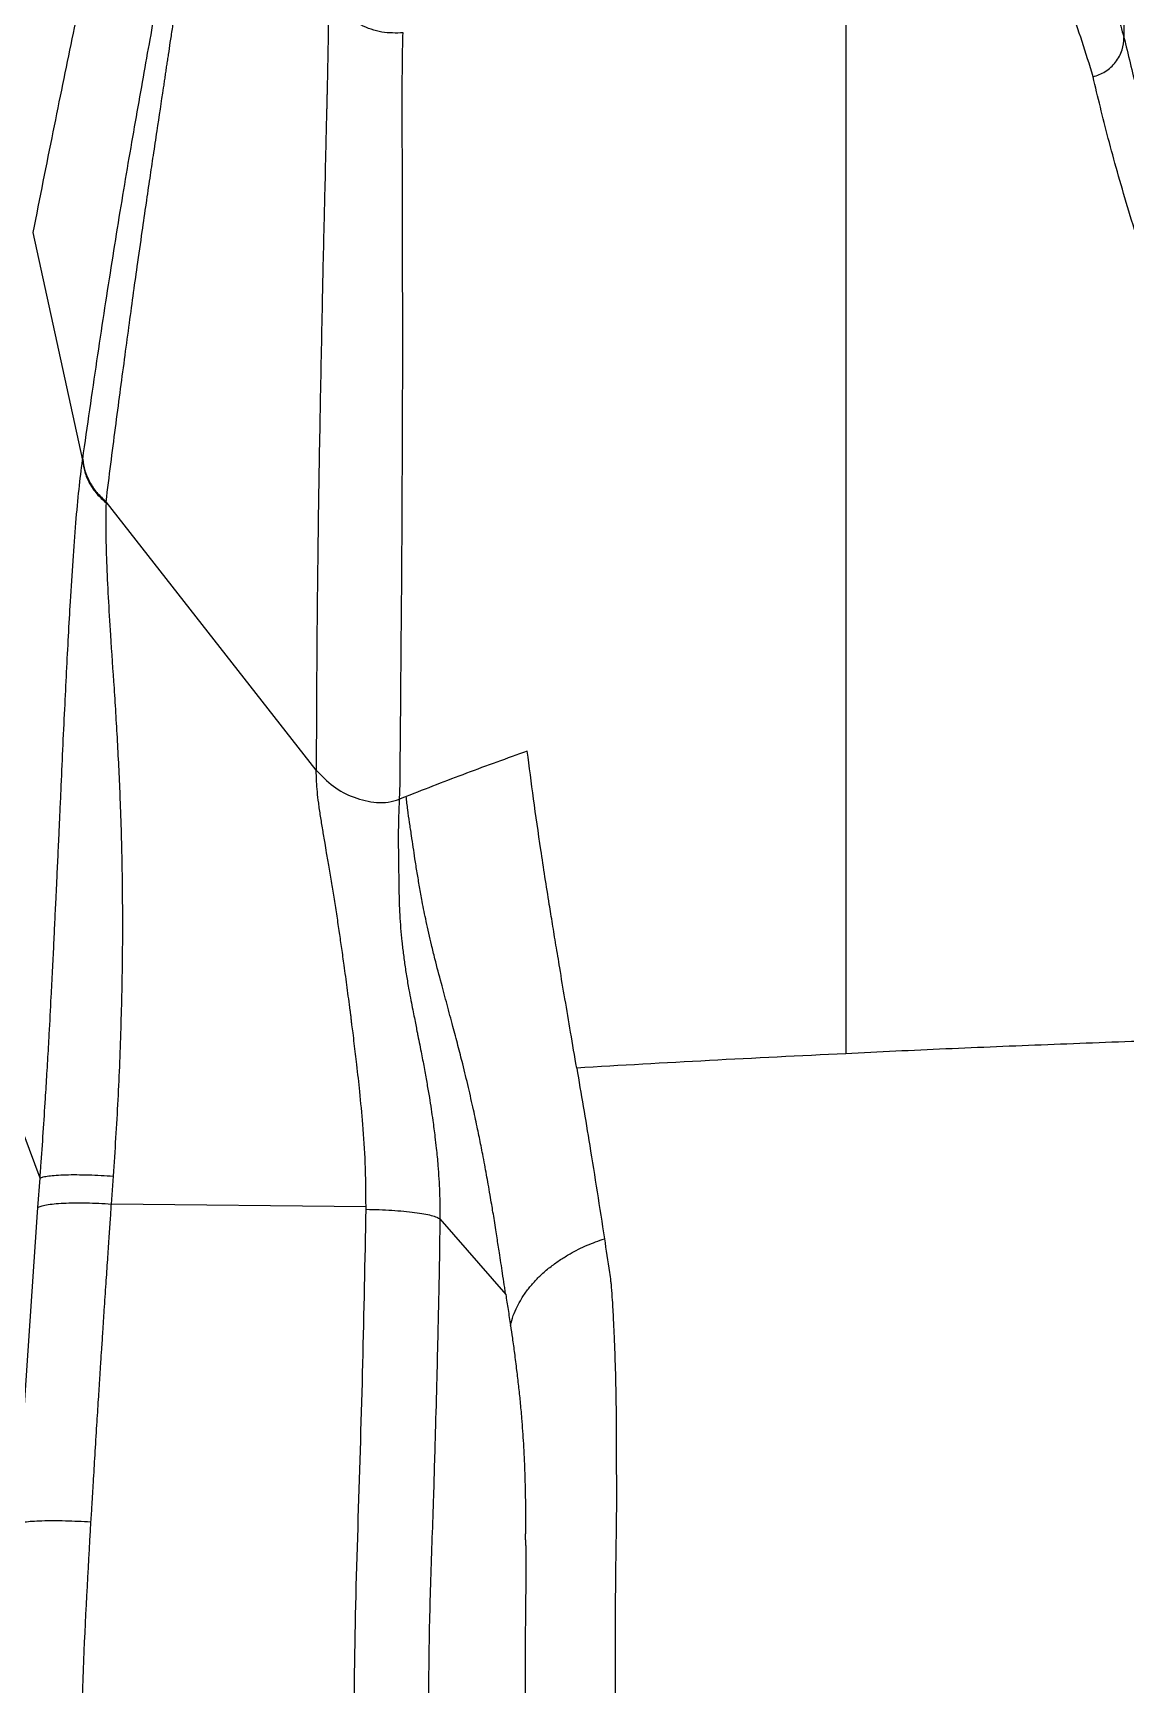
# Model space of a CAD drawing. Extents: x 943 to 1030, y 781 to 934.
# Drawn here: x 996.06 to 1003.37, y 864.8 to 875.86 of the extents above; entities that cross this region are included whole.
import ezdxf

# ---------------------------------------------------------------- set-up
doc = ezdxf.new("R2010")
doc.units = 0
doc.header["$MEASUREMENT"] = 0
doc.layers.add('1', color=4, linetype='Continuous')

# ---------------------------------------------------------------- blocks, each defined once
blk = doc.blocks.new('AIRA')
at = {"layer": '1', "color": 3, "linetype": 'Continuous', "lineweight": 25}
for p, q in [((60.185, 74.159), (60.183, 72.664)), ((52.882, 71.359), (53.214, 69.834)), ((53.214, 69.834), (53.215, 69.842)), ((53.372, 69.557), (53.371, 69.549)), ((54.778, 67.761), (53.372, 69.557)), ((52.93, 65.03), (52.259, 66.827)), ((52.915, 64.834), (52.93, 65.03)), ((53.419, 65.044), (53.405, 64.857)), ((55.111, 64.838), (53.405, 64.857)), ((55.605, 64.757), (56.046, 64.251))]:
    blk.add_line(p, q, dxfattribs=at)
for points, knots in [([(53.788, 75.613), (53.787, 75.608), (53.784, 75.596), (53.779, 75.575), (53.773, 75.548), (53.766, 75.515), (53.758, 75.479), (53.75, 75.443), (53.743, 75.411), (53.737, 75.382), (53.732, 75.357), (53.726, 75.333), (53.72, 75.305), (53.713, 75.271), (53.704, 75.229), (53.694, 75.183), (53.684, 75.137), (53.675, 75.094), (53.666, 75.055), (53.659, 75.019), (53.651, 74.984), (53.642, 74.945), (53.632, 74.897), (53.619, 74.84), (53.606, 74.778), (53.593, 74.719), (53.581, 74.666), (53.571, 74.619), (53.562, 74.577), (53.553, 74.539), (53.545, 74.5), (53.535, 74.457), (53.524, 74.407), (53.512, 74.35), (53.498, 74.288), (53.484, 74.226), (53.472, 74.169), (53.46, 74.118), (53.45, 74.072), (53.44, 74.026), (53.418, 73.924), (53.361, 73.668), (53.266, 73.237), (53.144, 72.662), (53.017, 72.042), (52.927, 71.587), (52.882, 71.359)], [0, 0, 0, 0, 0.009835, 0.022229, 0.037182, 0.05469, 0.073149, 0.089483, 0.104019, 0.115768, 0.126009, 0.134563, 0.145283, 0.158312, 0.173646, 0.191105, 0.206743, 0.220942, 0.233705, 0.245034, 0.254777, 0.266509, 0.280815, 0.297692, 0.317087, 0.333125, 0.347459, 0.360094, 0.371033, 0.38028, 0.39003, 0.400919, 0.41345, 0.427624, 0.443338, 0.458344, 0.471846, 0.483845, 0.494343, 0.503389, 0.515511, 0.563127, 0.672604, 0.781727, 0.890804, 1, 1, 1, 1]), ([(53.215, 69.842), (53.247, 70.063), (53.31, 70.505), (53.406, 71.129), (53.502, 71.722), (53.599, 72.274), (53.681, 72.733), (53.75, 73.11), (53.806, 73.416), (53.857, 73.693), (53.903, 73.939), (53.943, 74.151), (53.977, 74.329), (53.993, 74.415), (54.001, 74.458)], [0, 0, 0, 0, 0.100515, 0.20098, 0.301436, 0.40176, 0.501879, 0.573341, 0.644699, 0.716021, 0.787327, 0.858383, 0.929235, 1, 1, 1, 1]), ([(53.372, 69.557), (53.382, 69.641), (53.403, 69.807), (53.434, 70.05), (53.465, 70.284), (53.495, 70.508), (53.524, 70.724), (53.552, 70.932), (53.582, 71.145), (53.612, 71.352), (53.64, 71.549), (53.665, 71.718), (53.689, 71.88), (53.72, 72.083), (53.744, 72.245), (53.762, 72.364), (53.767, 72.401), (53.773, 72.439), (53.778, 72.476), (53.784, 72.513), (53.792, 72.564), (53.802, 72.634), (53.816, 72.726), (53.831, 72.83), (53.848, 72.944), (53.866, 73.067), (53.884, 73.188), (53.902, 73.303), (53.917, 73.408), (53.931, 73.503), (53.944, 73.588), (53.957, 73.674), (53.971, 73.765), (53.984, 73.857), (53.997, 73.94), (54.008, 74.014), (54.019, 74.086), (54.03, 74.153), (54.04, 74.215), (54.049, 74.27), (54.054, 74.301), (54.056, 74.316)], [0, 0, 0, 0, 0.037754, 0.074673, 0.110755, 0.146002, 0.18041, 0.213982, 0.246716, 0.28577, 0.318287, 0.34792, 0.374669, 0.404464, 0.458583, 0.46576, 0.472959, 0.480179, 0.487419, 0.49468, 0.501963, 0.517895, 0.536651, 0.558231, 0.582632, 0.609852, 0.638554, 0.664765, 0.691221, 0.715189, 0.736669, 0.758007, 0.785728, 0.814587, 0.841257, 0.865739, 0.891729, 0.919788, 0.947184, 0.973921, 1, 1, 1, 1]), ([(59.595, 73.757), (59.634, 73.734), (59.713, 73.686), (59.8, 73.58), (59.878, 73.452), (59.941, 73.319), (59.996, 73.191), (60.042, 73.075), (60.09, 72.95), (60.14, 72.817), (60.168, 72.715), (60.183, 72.664)], [0, 0, 0, 0, 0.140651, 0.280835, 0.420628, 0.560251, 0.647945, 0.735598, 0.82326, 0.9111, 1, 1, 1, 1]), ([(59.976, 72.4), (59.952, 72.481), (59.904, 72.642), (59.825, 72.855), (59.753, 73.049), (59.682, 73.221), (59.608, 73.369), (59.525, 73.494), (59.449, 73.551), (59.411, 73.58)], [0, 0, 0, 0, 0.142901, 0.28574, 0.428624, 0.571506, 0.714304, 0.857139, 1, 1, 1, 1]), ([(58.321, 73.247), (58.321, 73.193), (58.321, 73.084), (58.321, 72.868), (58.321, 72.613), (58.321, 72.318), (58.321, 71.982), (58.321, 71.607), (58.321, 71.194), (58.321, 70.721), (58.321, 70.183), (58.321, 69.574), (58.321, 68.919), (58.321, 68.22), (58.321, 67.478), (58.321, 66.696), (58.321, 66.141), (58.321, 65.863)], [0, 0, 0, 0, 0.0625, 0.125, 0.1875, 0.250001, 0.312501, 0.375001, 0.437502, 0.500002, 0.57143, 0.642858, 0.714287, 0.785715, 0.857143, 0.928572, 1, 1, 1, 1]), ([(54.859, 72.937), (54.859, 72.912), (54.86, 72.86), (54.859, 72.758), (54.857, 72.646), (54.855, 72.529), (54.853, 72.418), (54.851, 72.334), (54.85, 72.285), (54.849, 72.271), (54.849, 72.257), (54.849, 72.243), (54.848, 72.229), (54.848, 72.215), (54.848, 72.197), (54.847, 72.171), (54.846, 72.133), (54.845, 72.089), (54.844, 72.046), (54.843, 72.004), (54.842, 71.957), (54.841, 71.904), (54.839, 71.848), (54.838, 71.793), (54.837, 71.737), (54.836, 71.68), (54.834, 71.625), (54.833, 71.573), (54.832, 71.527), (54.831, 71.482), (54.83, 71.433), (54.828, 71.375), (54.827, 71.315), (54.826, 71.258), (54.824, 71.206), (54.823, 71.156), (54.822, 71.107), (54.821, 71.06), (54.818, 70.916), (54.813, 70.67), (54.806, 70.312), (54.799, 69.948), (54.793, 69.578), (54.788, 69.21), (54.784, 68.847), (54.781, 68.489), (54.779, 68.13), (54.778, 67.884), (54.778, 67.761)], [0, 0, 0, 0, 0.03822, 0.080319, 0.126298, 0.158767, 0.192921, 0.224371, 0.227983, 0.231611, 0.235255, 0.238916, 0.242593, 0.246287, 0.249997, 0.256383, 0.265768, 0.27815, 0.288528, 0.296827, 0.307722, 0.321151, 0.333276, 0.345402, 0.357527, 0.369652, 0.38144, 0.392191, 0.401795, 0.410002, 0.41937, 0.431199, 0.444255, 0.454381, 0.464173, 0.473632, 0.482756, 0.491547, 0.500004, 0.562111, 0.62257, 0.681383, 0.739118, 0.795427, 0.848401, 0.89901, 0.949422, 1, 1, 1, 1]), ([(55.359, 72.694), (55.311, 72.693), (55.214, 72.691), (55.075, 72.742), (54.984, 72.799), (54.93, 72.847), (54.901, 72.878), (54.878, 72.908), (54.865, 72.928), (54.861, 72.934), (54.86, 72.936), (54.859, 72.937)], [0, 0, 0, 0, 0.24262, 0.499465, 0.74468, 0.791638, 0.871428, 0.96318, 0.98845, 0.995945, 1, 1, 1, 1]), ([(55.339, 67.683), (55.339, 67.733), (55.34, 67.837), (55.342, 67.993), (55.343, 68.154), (55.344, 68.322), (55.346, 68.507), (55.347, 68.69), (55.349, 68.863), (55.35, 69.016), (55.351, 69.164), (55.352, 69.302), (55.352, 69.424), (55.353, 69.526), (55.353, 69.614), (55.354, 69.706), (55.354, 69.808), (55.355, 69.928), (55.355, 70.061), (55.356, 70.268), (55.357, 70.534), (55.357, 70.785), (55.356, 70.969), (55.356, 71.098), (55.356, 71.223), (55.356, 71.337), (55.355, 71.44), (55.355, 71.531), (55.355, 71.61), (55.354, 71.672), (55.354, 71.727), (55.354, 71.777), (55.354, 71.828), (55.354, 71.879), (55.354, 71.93), (55.353, 71.992), (55.353, 72.062), (55.353, 72.14), (55.353, 72.213), (55.353, 72.273), (55.353, 72.319), (55.353, 72.35), (55.353, 72.375), (55.354, 72.405), (55.354, 72.441), (55.355, 72.513), (55.356, 72.604), (55.358, 72.664), (55.359, 72.694)], [0, 0, 0, 0, 0.0212, 0.043234, 0.066103, 0.089807, 0.115775, 0.146711, 0.170412, 0.19358, 0.216215, 0.238317, 0.257817, 0.273312, 0.28683, 0.300419, 0.317698, 0.336961, 0.359473, 0.384581, 0.442897, 0.499995, 0.523794, 0.549258, 0.576387, 0.599233, 0.62085, 0.642466, 0.659426, 0.67397, 0.685751, 0.697841, 0.710242, 0.722954, 0.735975, 0.749307, 0.770849, 0.792667, 0.814318, 0.835802, 0.847898, 0.857729, 0.866383, 0.87386, 0.888706, 0.904915, 0.953923, 1, 1, 1, 1]), ([(59.976, 72.4), (60.004, 72.41), (60.062, 72.431), (60.131, 72.496), (60.176, 72.577), (60.181, 72.636), (60.183, 72.664)], [0, 0, 0, 0, 0.242813, 0.5, 0.757187, 1, 1, 1, 1]), ([(60.183, 72.664), (60.21, 72.551), (60.264, 72.323), (60.37, 71.942), (60.494, 71.532), (60.638, 71.092), (60.802, 70.622), (60.983, 70.132), (61.179, 69.625), (61.389, 69.104), (61.616, 68.559), (61.86, 67.992), (62.037, 67.594), (62.126, 67.395)], [0, 0, 0, 0, 0.093314, 0.186751, 0.280157, 0.373425, 0.466675, 0.560036, 0.648129, 0.736098, 0.824002, 0.911936, 1, 1, 1, 1]), ([(61.908, 67.144), (61.814, 67.354), (61.628, 67.774), (61.373, 68.372), (61.135, 68.944), (60.918, 69.49), (60.72, 70.008), (60.533, 70.526), (60.358, 71.039), (60.203, 71.537), (60.072, 71.996), (60.008, 72.266), (59.976, 72.4)], [0, 0, 0, 0, 0.0934016, 0.1866665, 0.2799111, 0.3732499, 0.4667017, 0.5600266, 0.6699251, 0.7799151, 0.8900402, 1, 1, 1, 1]), ([(52.93, 65.03), (52.93, 65.031), (52.93, 65.039), (52.932, 65.065), (52.94, 65.166), (52.951, 65.336), (52.965, 65.542), (52.974, 65.703), (52.983, 65.847), (52.993, 66.018), (53.003, 66.219), (53.014, 66.416), (53.022, 66.583), (53.029, 66.742), (53.036, 66.886), (53.043, 67.032), (53.05, 67.182), (53.057, 67.335), (53.064, 67.483), (53.072, 67.667), (53.082, 67.899), (53.095, 68.164), (53.107, 68.418), (53.12, 68.659), (53.134, 68.91), (53.15, 69.166), (53.169, 69.418), (53.19, 69.646), (53.206, 69.771), (53.214, 69.834)], [0, 0, 0, 0, 0.000487, 0.004328, 0.014945, 0.057714, 0.100452, 0.131765, 0.148673, 0.181671, 0.228323, 0.261576, 0.292916, 0.322248, 0.35151, 0.374606, 0.405019, 0.436613, 0.461909, 0.489765, 0.542992, 0.596712, 0.647063, 0.697405, 0.747554, 0.810445, 0.873901, 0.936919, 1, 1, 1, 1]), ([(53.214, 69.834), (53.218, 69.808), (53.226, 69.755), (53.259, 69.679), (53.307, 69.608), (53.35, 69.569), (53.371, 69.549)], [0, 0, 0, 0, 0.247805, 0.5, 0.752195, 1, 1, 1, 1]), ([(53.215, 69.842), (53.219, 69.816), (53.227, 69.763), (53.26, 69.687), (53.307, 69.616), (53.35, 69.577), (53.372, 69.557)], [0, 0, 0, 0, 0.247818, 0.5, 0.752182, 1, 1, 1, 1]), ([(53.371, 69.549), (53.37, 69.489), (53.368, 69.369), (53.374, 69.154), (53.385, 68.92), (53.402, 68.638), (53.425, 68.309), (53.448, 67.933), (53.468, 67.516), (53.48, 67.061), (53.482, 66.566), (53.472, 66.062), (53.452, 65.552), (53.43, 65.214), (53.419, 65.044)], [0, 0, 0, 0, 0.060538, 0.12088, 0.181751, 0.242375, 0.323646, 0.405943, 0.488101, 0.587455, 0.688561, 0.791532, 0.895364, 1, 1, 1, 1]), ([(56.19, 67.888), (56.054, 67.839), (55.782, 67.741), (55.514, 67.637), (55.38, 67.584)], [0, 0, 0, 0, 0.5, 1, 1, 1, 1]), ([(56.521, 65.767), (56.507, 65.847), (56.481, 66.003), (56.443, 66.226), (56.414, 66.395), (56.395, 66.515), (56.382, 66.589), (56.37, 66.661), (56.359, 66.731), (56.348, 66.797), (56.321, 66.964), (56.281, 67.223), (56.232, 67.565), (56.204, 67.782), (56.19, 67.888)], [0, 0, 0, 0, 0.106068, 0.206896, 0.302232, 0.337806, 0.372332, 0.405813, 0.438251, 0.469647, 0.500004, 0.674783, 0.841415, 1, 1, 1, 1]), ([(54.778, 67.761), (54.814, 67.723), (54.887, 67.646), (55.029, 67.573), (55.156, 67.542), (55.26, 67.543), (55.31, 67.559), (55.334, 67.566)], [0, 0, 0, 0, 0.249839, 0.499921, 0.749759, 0.87493, 1, 1, 1, 1]), ([(55.111, 64.838), (55.11, 64.936), (55.109, 65.12), (55.091, 65.377), (55.071, 65.597), (55.051, 65.777), (55.035, 65.908), (55.025, 65.997), (55.018, 66.049), (55.013, 66.085), (55.011, 66.109), (55.008, 66.13), (55.003, 66.17), (54.995, 66.229), (54.985, 66.305), (54.975, 66.38), (54.963, 66.468), (54.949, 66.566), (54.933, 66.676), (54.917, 66.785), (54.9, 66.896), (54.882, 67.005), (54.864, 67.109), (54.849, 67.198), (54.835, 67.282), (54.821, 67.364), (54.806, 67.453), (54.794, 67.538), (54.785, 67.615), (54.779, 67.69), (54.778, 67.736), (54.778, 67.761)], [0, 0, 0, 0, 0.09006, 0.168575, 0.23554, 0.290952, 0.334808, 0.356351, 0.373381, 0.383191, 0.390462, 0.395193, 0.403423, 0.427329, 0.451235, 0.47514, 0.499047, 0.535483, 0.569932, 0.60709, 0.645542, 0.682872, 0.722278, 0.758089, 0.78264, 0.817965, 0.854978, 0.892839, 0.926775, 0.959962, 1, 1, 1, 1]), ([(55.334, 67.566), (55.336, 67.585), (55.338, 67.625), (55.339, 67.663), (55.339, 67.683)], [0, 0, 0, 0, 0.48726, 1, 1, 1, 1]), ([(55.334, 67.566), (55.334, 67.554), (55.332, 67.529), (55.33, 67.491), (55.329, 67.451), (55.328, 67.412), (55.327, 67.373), (55.327, 67.331), (55.327, 67.283), (55.327, 67.232), (55.328, 67.186), (55.328, 67.139), (55.329, 67.092), (55.33, 67.028), (55.331, 66.958), (55.333, 66.876), (55.336, 66.792), (55.342, 66.704), (55.35, 66.615), (55.361, 66.524), (55.374, 66.432), (55.387, 66.353), (55.399, 66.282), (55.411, 66.222), (55.423, 66.159), (55.434, 66.105), (55.443, 66.057), (55.451, 66.018), (55.46, 65.973), (55.47, 65.923), (55.482, 65.864), (55.492, 65.809), (55.502, 65.758), (55.511, 65.708), (55.519, 65.661), (55.527, 65.614), (55.541, 65.533), (55.556, 65.431), (55.571, 65.318), (55.583, 65.217), (55.594, 65.094), (55.605, 64.936), (55.605, 64.817), (55.605, 64.757)], [0, 0, 0, 0, 0.01975, 0.040033, 0.060819, 0.080134, 0.099099, 0.118994, 0.139811, 0.168189, 0.188811, 0.202682, 0.228963, 0.250031, 0.281282, 0.312531, 0.343766, 0.374994, 0.406228, 0.437469, 0.468737, 0.500012, 0.516245, 0.539936, 0.560672, 0.578415, 0.593809, 0.607518, 0.616845, 0.637709, 0.657167, 0.674128, 0.690496, 0.70627, 0.721451, 0.736038, 0.750032, 0.79811, 0.832098, 0.855203, 0.890779, 0.945035, 1, 1, 1, 1]), ([(55.38, 67.584), (55.372, 67.581), (55.357, 67.575), (55.342, 67.569), (55.334, 67.566)], [0, 0, 0, 0, 0.5001, 1, 1, 1, 1]), ([(56.046, 64.251), (56.045, 64.254), (56.044, 64.263), (56.041, 64.285), (56.034, 64.33), (56.025, 64.391), (56.014, 64.463), (56.002, 64.541), (55.99, 64.615), (55.979, 64.687), (55.97, 64.745), (55.961, 64.801), (55.951, 64.858), (55.941, 64.92), (55.929, 64.987), (55.917, 65.054), (55.905, 65.121), (55.893, 65.185), (55.877, 65.265), (55.857, 65.364), (55.829, 65.494), (55.796, 65.64), (55.761, 65.783), (55.726, 65.919), (55.691, 66.051), (55.654, 66.19), (55.613, 66.341), (55.578, 66.474), (55.544, 66.612), (55.515, 66.74), (55.488, 66.871), (55.469, 66.979), (55.453, 67.075), (55.439, 67.163), (55.427, 67.246), (55.415, 67.327), (55.402, 67.411), (55.39, 67.498), (55.383, 67.555), (55.38, 67.584)], [0, 0, 0, 0, 0.00203, 0.008662, 0.019599, 0.042669, 0.063696, 0.084374, 0.114125, 0.130429, 0.149354, 0.166328, 0.18153, 0.200763, 0.222686, 0.24149, 0.261465, 0.28261, 0.299747, 0.333074, 0.37205, 0.416674, 0.463335, 0.500003, 0.538282, 0.581361, 0.622296, 0.66971, 0.696459, 0.741088, 0.779262, 0.807621, 0.835316, 0.863206, 0.886838, 0.911726, 0.939875, 0.968701, 1, 1, 1, 1]), ([(62.481, 66.009), (62.243, 66.003), (61.767, 65.992), (61.061, 65.972), (60.361, 65.949), (59.671, 65.923), (58.989, 65.895), (58.544, 65.874), (58.321, 65.863)], [0, 0, 0, 0, 0.166667, 0.333333, 0.499999, 0.666666, 0.833333, 1, 1, 1, 1]), ([(58.321, 65.863), (58.015, 65.848), (57.402, 65.818), (56.815, 65.784), (56.521, 65.767)], [0, 0, 0, 0, 0.5000003, 1, 1, 1, 1]), ([(56.521, 65.766), (56.55, 65.595), (56.614, 65.221), (56.674, 64.834), (56.706, 64.625)], [0, 0, 0, 0, 0.458543, 1, 1, 1, 1]), ([(52.93, 65.03), (52.936, 65.033), (52.949, 65.039), (52.986, 65.045), (53.037, 65.05), (53.1, 65.053), (53.173, 65.054), (53.254, 65.052), (53.336, 65.049), (53.392, 65.045), (53.419, 65.044)], [0, 0, 0, 0, 0.118476, 0.242373, 0.370168, 0.500004, 0.62984, 0.757634, 0.881528, 1, 1, 1, 1]), ([(52.775, 62.716), (52.797, 63.07), (52.842, 63.777), (52.891, 64.482), (52.915, 64.834)], [0, 0, 0, 0, 0.5000888, 1, 1, 1, 1]), ([(52.915, 64.834), (52.921, 64.837), (52.934, 64.844), (52.971, 64.852), (53.022, 64.859), (53.085, 64.863), (53.159, 64.865), (53.239, 64.865), (53.322, 64.862), (53.378, 64.859), (53.405, 64.857)], [0, 0, 0, 0, 0.118423, 0.242309, 0.370125, 0.5, 0.629875, 0.757691, 0.881577, 1, 1, 1, 1]), ([(53.405, 64.857), (53.403, 64.822), (53.398, 64.745), (53.389, 64.621), (53.38, 64.479), (53.369, 64.319), (53.358, 64.158), (53.349, 64.011), (53.341, 63.895), (53.334, 63.793), (53.327, 63.681), (53.318, 63.541), (53.307, 63.368), (53.296, 63.183), (53.285, 63.005), (53.276, 62.856), (53.271, 62.768), (53.268, 62.73)], [0, 0, 0, 0, 0.050051, 0.108585, 0.175602, 0.25125, 0.334544, 0.402808, 0.457654, 0.49908, 0.546946, 0.61553, 0.69641, 0.790153, 0.876674, 0.946623, 1, 1, 1, 1]), ([(55.878, 54.501), (55.797, 54.839), (55.636, 55.514), (55.44, 56.537), (55.278, 57.566), (55.158, 58.601), (55.078, 59.64), (55.037, 60.68), (55.028, 61.719), (55.059, 62.755), (55.092, 63.789), (55.105, 64.477), (55.111, 64.822)], [0, 0, 0, 0, 0.100127, 0.200058, 0.299944, 0.399963, 0.500187, 0.600214, 0.700123, 0.800052, 0.900013, 1, 1, 1, 1]), ([(55.111, 64.822), (55.111, 64.824), (55.111, 64.83), (55.111, 64.835), (55.111, 64.838)], [0, 0, 0, 0, 0.5, 1, 1, 1, 1]), ([(55.111, 64.822), (55.141, 64.821), (55.2, 64.82), (55.285, 64.815), (55.365, 64.809), (55.438, 64.801), (55.5, 64.792), (55.55, 64.781), (55.587, 64.769), (55.599, 64.761), (55.605, 64.757)], [0, 0, 0, 0, 0.125003, 0.250001, 0.375, 0.5, 0.624999, 0.749998, 0.874997, 1, 1, 1, 1]), ([(55.605, 64.757), (55.605, 64.757), (55.605, 64.757), (55.605, 64.755), (55.605, 64.748), (55.605, 64.724), (55.604, 64.671), (55.603, 64.58), (55.601, 64.439), (55.597, 64.243), (55.591, 63.985), (55.584, 63.675), (55.577, 63.418), (55.572, 63.246), (55.57, 63.175), (55.568, 63.116), (55.566, 63.057), (55.565, 62.997), (55.561, 62.865), (55.55, 62.566), (55.534, 62.101), (55.529, 61.674), (55.529, 61.38), (55.53, 61.2), (55.531, 61.028), (55.534, 60.85), (55.538, 60.673), (55.543, 60.472), (55.55, 60.276), (55.557, 60.094), (55.565, 59.926), (55.574, 59.756), (55.586, 59.55), (55.602, 59.307), (55.624, 59.021), (55.651, 58.714), (55.683, 58.394), (55.718, 58.078), (55.762, 57.733), (55.812, 57.371), (55.87, 57.002), (55.915, 56.733), (55.949, 56.542), (55.973, 56.41), (56, 56.269), (56.027, 56.126), (56.053, 55.994), (56.077, 55.873), (56.1, 55.763), (56.123, 55.654), (56.14, 55.573), (56.154, 55.509), (56.168, 55.444), (56.192, 55.335), (56.227, 55.181), (56.274, 54.981), (56.334, 54.735), (56.38, 54.557), (56.405, 54.461)], [0, 0, 0, 0, 0.000018, 0.000151, 0.000516, 0.001893, 0.007238, 0.016055, 0.028333, 0.048131, 0.073103, 0.103214, 0.138434, 0.147594, 0.153307, 0.159024, 0.164746, 0.170474, 0.17621, 0.203326, 0.257235, 0.310917, 0.327001, 0.342436, 0.363103, 0.37676, 0.393808, 0.414244, 0.434905, 0.450739, 0.466871, 0.4833, 0.500027, 0.526423, 0.553529, 0.582901, 0.615576, 0.646215, 0.674832, 0.715744, 0.751722, 0.78277, 0.794367, 0.807759, 0.82154, 0.835713, 0.849671, 0.860466, 0.871245, 0.882029, 0.892819, 0.894926, 0.901144, 0.911878, 0.927128, 0.946897, 0.971185, 1, 1, 1, 1]), ([(56.078, 64.045), (56.083, 64.067), (56.094, 64.109), (56.12, 64.168), (56.152, 64.226), (56.19, 64.282), (56.236, 64.337), (56.288, 64.389), (56.347, 64.439), (56.41, 64.484), (56.49, 64.533), (56.586, 64.582), (56.667, 64.611), (56.706, 64.625)], [0, 0, 0, 0, 0.090188, 0.173778, 0.250071, 0.336552, 0.420004, 0.500061, 0.588892, 0.672326, 0.75014, 0.878843, 1, 1, 1, 1]), ([(56.706, 64.625), (56.717, 64.55), (56.731, 64.456), (56.746, 64.356), (56.749, 64.33), (56.75, 64.324), (56.751, 64.322), (56.751, 64.322), (56.751, 64.321), (56.751, 64.321), (56.751, 64.321)], [0, 0, 0, 0, 0.746893, 0.935012, 0.982802, 0.995175, 0.998578, 0.999542, 0.999835, 1, 1, 1, 1]), ([(56.046, 64.251), (56.051, 64.218), (56.062, 64.149), (56.072, 64.08), (56.078, 64.045)], [0, 0, 0, 0, 0.487161, 1, 1, 1, 1]), ([(56.751, 64.321), (56.751, 64.321), (56.751, 64.321), (56.751, 64.321), (56.751, 64.319), (56.751, 64.312), (56.754, 64.277), (56.758, 64.222), (56.762, 64.15), (56.766, 64.076), (56.77, 63.998), (56.773, 63.925), (56.775, 63.872), (56.776, 63.824), (56.778, 63.773), (56.78, 63.711), (56.781, 63.642), (56.783, 63.57), (56.784, 63.5), (56.784, 63.434), (56.785, 63.37), (56.785, 63.297), (56.785, 63.226), (56.785, 63.149), (56.785, 63.076), (56.787, 62.995), (56.787, 62.92), (56.787, 62.855), (56.786, 62.797), (56.785, 62.751), (56.785, 62.71), (56.784, 62.676), (56.784, 62.631), (56.783, 62.577), (56.782, 62.511), (56.781, 62.434), (56.78, 62.34), (56.779, 62.228), (56.778, 62.11), (56.778, 61.994), (56.778, 61.883), (56.778, 61.775), (56.778, 61.672), (56.778, 61.57), (56.779, 61.45), (56.781, 61.319), (56.783, 61.189), (56.785, 61.07), (56.787, 60.968), (56.79, 60.882), (56.792, 60.792), (56.795, 60.686), (56.8, 60.564), (56.804, 60.444), (56.81, 60.315), (56.817, 60.156), (56.827, 59.961), (56.84, 59.741), (56.855, 59.502), (56.873, 59.261), (56.892, 59.023), (56.91, 58.82), (56.926, 58.65), (56.941, 58.497), (56.957, 58.338), (56.975, 58.17), (56.991, 58.031), (57.008, 57.887), (57.029, 57.715), (57.053, 57.525), (57.079, 57.33), (57.105, 57.147), (57.133, 56.953), (57.16, 56.77), (57.196, 56.538), (57.239, 56.276), (57.289, 55.98), (57.324, 55.798), (57.342, 55.702)], [0, 0, 0, 0, 0.000007, 0.000066, 0.000234, 0.000892, 0.003488, 0.016782, 0.026439, 0.036652, 0.050318, 0.060823, 0.068168, 0.073427, 0.081155, 0.08948, 0.099124, 0.109546, 0.118619, 0.127282, 0.135537, 0.143719, 0.155543, 0.162953, 0.172963, 0.183088, 0.193283, 0.200784, 0.206899, 0.214499, 0.217412, 0.221529, 0.22685, 0.233371, 0.241089, 0.250004, 0.260642, 0.274083, 0.288885, 0.301042, 0.313655, 0.32673, 0.337331, 0.348225, 0.360701, 0.377121, 0.391353, 0.403383, 0.416011, 0.424601, 0.431264, 0.445033, 0.458769, 0.470574, 0.483676, 0.500008, 0.521218, 0.546115, 0.569909, 0.597289, 0.62264, 0.645717, 0.662176, 0.677118, 0.695046, 0.713376, 0.731676, 0.74015, 0.760807, 0.788077, 0.803498, 0.826233, 0.849919, 0.869868, 0.88998, 0.931613, 0.963849, 1, 1, 1, 1]), ([(56.078, 64.045), (56.082, 64.016), (56.091, 63.955), (56.105, 63.854), (56.118, 63.748), (56.131, 63.641), (56.142, 63.534), (56.151, 63.433), (56.158, 63.338), (56.164, 63.251), (56.169, 63.162), (56.172, 63.084), (56.174, 63.02), (56.175, 62.971), (56.176, 62.924), (56.177, 62.882), (56.178, 62.843), (56.178, 62.809), (56.178, 62.778), (56.178, 62.749), (56.178, 62.725), (56.178, 62.707), (56.178, 62.694), (56.178, 62.684), (56.178, 62.675), (56.178, 62.667), (56.177, 62.66), (56.177, 62.656), (56.177, 62.654), (56.177, 62.652), (56.177, 62.652), (56.177, 62.651)], [0, 0, 0, 0, 0.071547, 0.15382, 0.246989, 0.330332, 0.410619, 0.493304, 0.556176, 0.616012, 0.678886, 0.739141, 0.773185, 0.805344, 0.835514, 0.863598, 0.886454, 0.907694, 0.92725, 0.94483, 0.960093, 0.969412, 0.977507, 0.982579, 0.987068, 0.992509, 0.995692, 0.997574, 0.999249, 0.999735, 1, 1, 1, 1]), ([(52.775, 62.716), (52.78, 62.719), (52.791, 62.724), (52.827, 62.73), (52.876, 62.735), (52.941, 62.738), (53.016, 62.739), (53.098, 62.738), (53.183, 62.735), (53.24, 62.732), (53.268, 62.73)], [0, 0, 0, 0, 0.118042, 0.241852, 0.36983, 0.499999, 0.630168, 0.758146, 0.881957, 1, 1, 1, 1]), ([(53.268, 62.73), (53.25, 62.401), (53.212, 61.741), (53.198, 61.079), (53.192, 60.748)], [0, 0, 0, 0, 0.499985, 1, 1, 1, 1]), ([(56.177, 62.651), (56.177, 62.647), (56.176, 62.631), (56.177, 62.608), (56.178, 62.58), (56.18, 62.563), (56.18, 62.552)], [0, 0, 0, 0, 0.114797, 0.392418, 0.621064, 1, 1, 1, 1]), ([(56.18, 62.552), (56.181, 62.502), (56.181, 62.399), (56.179, 62.235), (56.177, 62.062), (56.176, 61.886), (56.175, 61.721), (56.175, 61.567), (56.175, 61.422), (56.176, 61.274), (56.177, 61.125), (56.18, 60.932), (56.185, 60.69), (56.194, 60.405), (56.206, 60.117), (56.22, 59.826), (56.238, 59.533), (56.258, 59.244), (56.281, 58.953), (56.307, 58.663), (56.336, 58.372), (56.367, 58.092), (56.4, 57.812), (56.439, 57.513), (56.482, 57.199), (56.53, 56.88), (56.579, 56.57), (56.629, 56.27), (56.667, 56.07), (56.685, 55.973)], [0, 0, 0, 0, 0.0250055, 0.0517582, 0.0784888, 0.1072027, 0.1340229, 0.1551214, 0.1776981, 0.2002252, 0.2219551, 0.2447394, 0.2862246, 0.3292776, 0.369588, 0.4122077, 0.4554755, 0.4967079, 0.5378378, 0.5820309, 0.6232808, 0.6656167, 0.7060072, 0.7486431, 0.8010895, 0.850747, 0.8988858, 0.9508181, 1, 1, 1, 1])]:
    blk.add_open_spline(points, degree=3, knots=knots, dxfattribs=at)

msp = doc.modelspace()

# ---------------------------------------------------------------- block references
at = {"layer": '1'}
msp.add_blockref('AIRA', (943.177, 803.166), dxfattribs=at)

doc.saveas('drawing.dxf')
